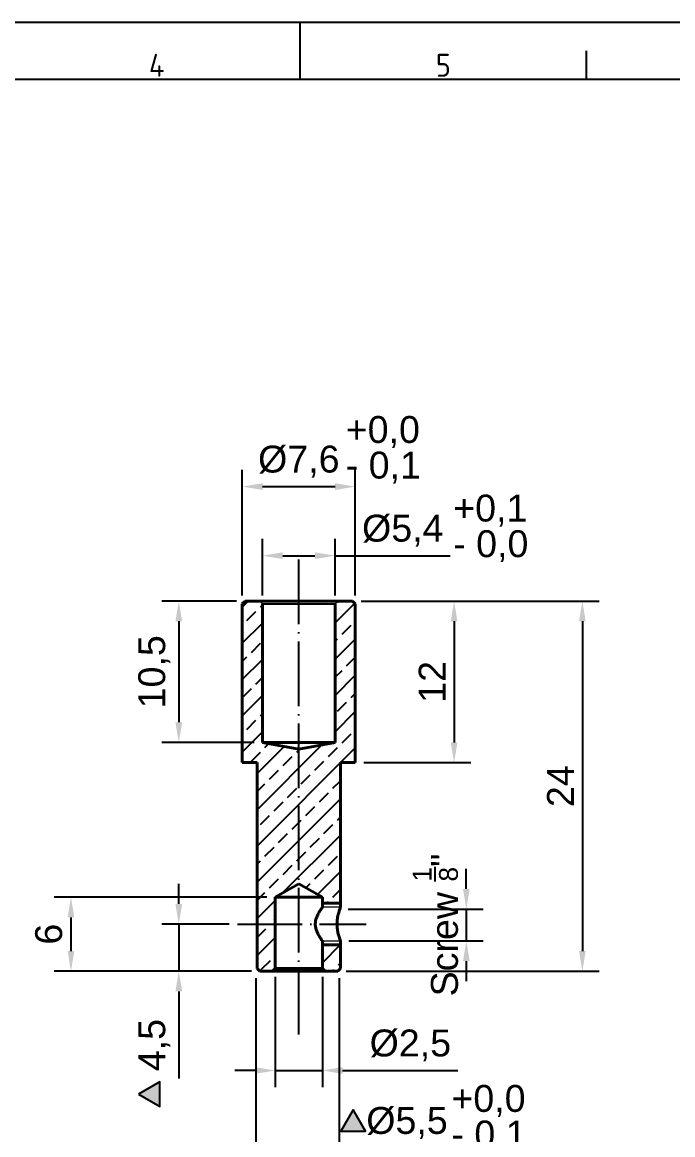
# Model space of a CAD drawing. Header units: millimetres. Extents: x 2566 to 2745, y 1211 to 1338.
# Drawn here: x 2635.2 to 2683.5, y 1255 to 1337.7 of the extents above; entities that cross this region are included whole.
import ezdxf
from ezdxf.enums import TextEntityAlignment as Align

# ---------------------------------------------------------------- set-up
doc = ezdxf.new("R2010")
doc.units = ezdxf.units.MM
for name, pattern in [('ACAD_ISO04W100', [30, 24, -3, 0, -3]), ('ACAD_ISO05W100', [33, 24, -3, 0, -3, 0, -3]), ('HIDDEN', [1.905, 1.27, -0.635])]:
    doc.linetypes.add(name, pattern=pattern)
for name, color, linetype, lineweight in [('AM_0', 7, 'Continuous', 40), ('AM_4', 1, 'ACAD_ISO04W100', 25), ('AM_5', 3, 'Continuous', 25), ('AM_BOR', 2, 'ACAD_ISO05W100', 35)]:
    doc.layers.add(name, color=color, linetype=linetype, lineweight=lineweight)
doc.styles.add('ACISOTS', font='isocp.shx', dxfattribs={"height": 1})
doc.styles.get("Standard").update_dxf_attribs({"font": 'arial.ttf'})
doc.dimstyles.new('ISO-25', dxfattribs={"dimtxt": 2, "dimasz": 1.5, "dimexe": 1.25, "dimexo": 0.625, "dimtad": 1, "dimtxsty": 'Standard', "dimcen": 2.5, "dimadec": 0, "dimazin": 0, "dimtfac": 1, "dimtmove": 0, "dimatfit": 3, "dimfxl": 1, "dimarcsym": 0})

# ---------------------------------------------------------------- blocks, each defined once
blk = doc.blocks.new('A3 ZTL')
blk.add_line((401.17, 280.82), (19.57, 280.82))
at = {"layer": 'AM_BOR', "color": 135, "linetype": 'Continuous', "lineweight": 25}
blk.add_line((0, 290.61), (410.96, 290.61), dxfattribs=at)
at = {"layer": 'AM_BOR', "color": 135, "lineweight": 25}
for p, q in [((205.48, 280.82), (205.48, 290.61)), ((254.4, 280.82), (254.4, 285.71))]:
    blk.add_line(p, q, dxfattribs=at)
at = {"layer": 'AM_BOR', "color": 135, "lineweight": 25, "style": 'ACISOTS'}
for s, p in [('4', (181.02, 283.27)), ('5', (229.94, 283.27))]:
    blk.add_text(s, height=3.91, dxfattribs=at).set_placement(p, align=Align.MIDDLE)
blk = doc.blocks.new('*D11')
at = {"layer": 'AM_5', "color": 0, "lineweight": -2, "transparency": 16777216}
for p, q in [((2651.533, 1295.123), (2651.533, 1304.46)), ((2659.933, 1295.123), (2659.933, 1304.46)), ((2653.033, 1303.21), (2658.433, 1303.21))]:
    blk.add_line(p, q, dxfattribs=at)
at = {"layer": 'AM_5', "color": 0, "transparency": 16777216}
for points in [[(2653.033, 1303.46), (2653.033, 1302.96), (2651.533, 1303.21)], [(2658.433, 1303.46), (2658.433, 1302.96), (2659.933, 1303.21)]]:
    blk.add_solid(points, dxfattribs=at)
at = {"layer": 'Defpoints', "color": 0, "transparency": 16777216}
for p in [(2659.933, 1303.21), (2651.533, 1294.498), (2659.933, 1294.498)]:
    blk.add_point(p, dxfattribs=at)
at = {"layer": 'AM_5', "color": 0, "transparency": 16777216, "insert": (2655.733, 1305.07), "char_height": 2, "attachment_point": 5}
blk.add_mtext('%%C7,6', dxfattribs=at)
blk = doc.blocks.new('*D12')
at = {"layer": 'AM_5', "color": 0, "lineweight": -2, "transparency": 16777216}
for p, q in [((2653.033, 1295.123), (2653.033, 1299.327)), ((2658.433, 1295.123), (2658.433, 1299.327)), ((2654.533, 1298.077), (2656.933, 1298.077)), ((2658.433, 1298.077), (2666.992, 1298.077))]:
    blk.add_line(p, q, dxfattribs=at)
at = {"layer": 'AM_5', "color": 0, "transparency": 16777216}
for points in [[(2654.533, 1298.327), (2654.533, 1297.827), (2653.033, 1298.077)], [(2656.933, 1298.327), (2656.933, 1297.827), (2658.433, 1298.077)]]:
    blk.add_solid(points, dxfattribs=at)
at = {"layer": 'Defpoints', "color": 0, "transparency": 16777216}
for p in [(2658.433, 1298.077), (2653.033, 1294.498), (2658.433, 1294.498)]:
    blk.add_point(p, dxfattribs=at)
at = {"layer": 'AM_5', "color": 0, "transparency": 16777216, "insert": (2663.462, 1299.937), "char_height": 2, "attachment_point": 5}
blk.add_mtext('%%C5,4', dxfattribs=at)
blk = doc.blocks.new('*D13')
at = {"layer": 'AM_5', "color": 0, "lineweight": -2, "transparency": 16777216}
for p, q in [((2660.358, 1294.698), (2668.526, 1294.698)), ((2667.276, 1293.198), (2667.276, 1284.198)), ((2660.558, 1282.698), (2668.526, 1282.698))]:
    blk.add_line(p, q, dxfattribs=at)
at = {"layer": 'AM_5', "color": 0, "transparency": 16777216}
for points in [[(2667.026, 1293.198), (2667.526, 1293.198), (2667.276, 1294.698)], [(2667.026, 1284.198), (2667.526, 1284.198), (2667.276, 1282.698)]]:
    blk.add_solid(points, dxfattribs=at)
at = {"layer": 'Defpoints', "color": 0, "transparency": 16777216}
for p in [(2659.733, 1294.698), (2659.933, 1282.698), (2667.276, 1282.698)]:
    blk.add_point(p, dxfattribs=at)
at = {"layer": 'AM_5', "color": 0, "transparency": 16777216, "insert": (2665.647, 1288.698), "char_height": 2, "attachment_point": 5, "rotation": 90}
blk.add_mtext('12', dxfattribs=at)
blk = doc.blocks.new('*D14')
at = {"layer": 'AM_5', "color": 0, "lineweight": -2, "transparency": 16777216}
for p, q in [((2660.358, 1294.698), (2678.062, 1294.698)), ((2676.812, 1293.198), (2676.812, 1268.698)), ((2659.258, 1267.198), (2678.062, 1267.198))]:
    blk.add_line(p, q, dxfattribs=at)
at = {"layer": 'AM_5', "color": 0, "transparency": 16777216}
for points in [[(2676.562, 1293.198), (2677.062, 1293.198), (2676.812, 1294.698)], [(2676.562, 1268.698), (2677.062, 1268.698), (2676.812, 1267.198)]]:
    blk.add_solid(points, dxfattribs=at)
at = {"layer": 'Defpoints', "color": 0, "transparency": 16777216}
for p in [(2659.733, 1294.698), (2658.633, 1267.198), (2676.812, 1267.198)]:
    blk.add_point(p, dxfattribs=at)
at = {"layer": 'AM_5', "color": 0, "transparency": 16777216, "insert": (2675.183, 1280.948), "char_height": 2, "attachment_point": 5, "rotation": 90}
blk.add_mtext('24', dxfattribs=at)
blk = doc.blocks.new('*D15')
at = {"layer": 'AM_5', "color": 0, "lineweight": -2, "transparency": 16777216}
for p, q in [((2646.81, 1272.197), (2646.81, 1273.697)), ((2650.549, 1270.697), (2645.56, 1270.697)), ((2646.81, 1270.697), (2646.81, 1267.198)), ((2652.208, 1267.198), (2645.56, 1267.198)), ((2646.81, 1265.698), (2646.81, 1259.212))]:
    blk.add_line(p, q, dxfattribs=at)
at = {"layer": 'AM_5', "color": 0, "transparency": 16777216}
for points in [[(2646.56, 1272.197), (2647.06, 1272.197), (2646.81, 1270.697)], [(2646.56, 1265.698), (2647.06, 1265.698), (2646.81, 1267.198)]]:
    blk.add_solid(points, dxfattribs=at)
at = {"layer": 'Defpoints', "color": 0, "transparency": 16777216}
for p in [(2651.174, 1270.697), (2646.81, 1267.198), (2652.833, 1267.198)]:
    blk.add_point(p, dxfattribs=at)
at = {"layer": 'AM_5', "color": 0, "transparency": 16777216, "insert": (2644.987, 1261.705), "char_height": 2, "attachment_point": 5, "rotation": 90}
blk.add_mtext('4,5', dxfattribs=at)
blk = doc.blocks.new('*D16')
at = {"layer": 'AM_5', "color": 0, "lineweight": -2, "transparency": 16777216}
for p, q in [((2653.358, 1272.698), (2637.543, 1272.698)), ((2638.793, 1271.198), (2638.793, 1268.698)), ((2652.208, 1267.198), (2637.543, 1267.198))]:
    blk.add_line(p, q, dxfattribs=at)
at = {"layer": 'AM_5', "color": 0, "transparency": 16777216}
for points in [[(2638.543, 1271.198), (2639.043, 1271.198), (2638.793, 1272.698)], [(2638.543, 1268.698), (2639.043, 1268.698), (2638.793, 1267.198)]]:
    blk.add_solid(points, dxfattribs=at)
at = {"layer": 'Defpoints', "color": 0, "transparency": 16777216}
for p in [(2653.983, 1272.698), (2638.793, 1267.198), (2652.833, 1267.198)]:
    blk.add_point(p, dxfattribs=at)
at = {"layer": 'AM_5', "color": 0, "transparency": 16777216, "insert": (2637.147, 1269.948), "char_height": 2, "attachment_point": 5, "rotation": 90}
blk.add_mtext('6', dxfattribs=at)
blk = doc.blocks.new('*D17')
at = {"layer": 'AM_5', "color": 0, "lineweight": -2, "transparency": 16777216}
for p, q in [((2651.108, 1294.698), (2645.56, 1294.698)), ((2646.81, 1293.198), (2646.81, 1285.698)), ((2652.408, 1284.198), (2645.56, 1284.198))]:
    blk.add_line(p, q, dxfattribs=at)
at = {"layer": 'AM_5', "color": 0, "transparency": 16777216}
for points in [[(2646.56, 1293.198), (2647.06, 1293.198), (2646.81, 1294.698)], [(2646.56, 1285.698), (2647.06, 1285.698), (2646.81, 1284.198)]]:
    blk.add_solid(points, dxfattribs=at)
at = {"layer": 'Defpoints', "color": 0, "transparency": 16777216}
for p in [(2651.733, 1294.698), (2646.81, 1284.198), (2653.033, 1284.198)]:
    blk.add_point(p, dxfattribs=at)
at = {"layer": 'AM_5', "color": 0, "transparency": 16777216, "insert": (2644.983, 1289.448), "char_height": 2, "attachment_point": 5, "rotation": 90}
blk.add_mtext('10,5', dxfattribs=at)
blk = doc.blocks.new('*D18')
at = {"layer": 'AM_5', "color": 0, "lineweight": -2, "transparency": 16777216}
for p, q in [((2653.983, 1266.773), (2653.983, 1258.568)), ((2657.483, 1266.773), (2657.483, 1258.568)), ((2652.483, 1259.818), (2650.983, 1259.818)), ((2653.983, 1259.818), (2657.483, 1259.818)), ((2658.983, 1259.818), (2667.565, 1259.818))]:
    blk.add_line(p, q, dxfattribs=at)
at = {"layer": 'AM_5', "color": 0, "transparency": 16777216}
for points in [[(2652.483, 1260.068), (2652.483, 1259.568), (2653.983, 1259.818)], [(2658.983, 1260.068), (2658.983, 1259.568), (2657.483, 1259.818)]]:
    blk.add_solid(points, dxfattribs=at)
at = {"layer": 'Defpoints', "color": 0, "transparency": 16777216}
for p in [(2653.983, 1267.398), (2657.483, 1267.398), (2657.483, 1259.818)]:
    blk.add_point(p, dxfattribs=at)
at = {"layer": 'AM_5', "color": 0, "transparency": 16777216, "insert": (2664.024, 1261.678), "char_height": 2, "attachment_point": 5}
blk.add_mtext('%%C2,5', dxfattribs=at)
blk = doc.blocks.new('*D19')
at = {"layer": 'AM_5', "color": 0, "lineweight": -2, "transparency": 16777216}
for p, q in [((2668.185, 1273.311), (2668.185, 1274.811)), ((2659.405, 1271.811), (2669.435, 1271.811)), ((2668.185, 1271.811), (2668.185, 1269.45)), ((2659.458, 1269.45), (2669.435, 1269.45)), ((2668.185, 1267.95), (2668.185, 1266.45))]:
    blk.add_line(p, q, dxfattribs=at)
at = {"layer": 'AM_5', "color": 0, "transparency": 16777216}
for points in [[(2667.935, 1273.311), (2668.435, 1273.311), (2668.185, 1271.811)], [(2667.935, 1267.95), (2668.435, 1267.95), (2668.185, 1269.45)]]:
    blk.add_solid(points, dxfattribs=at)
at = {"layer": 'Defpoints', "color": 0, "transparency": 16777216}
for p in [(2658.78, 1271.811), (2658.833, 1269.45), (2668.185, 1269.45)]:
    blk.add_point(p, dxfattribs=at)
at = {"layer": 'AM_5', "color": 0, "transparency": 16777216, "insert": (2665.892, 1270.631), "char_height": 2, "attachment_point": 5, "rotation": 90}
blk.add_mtext('Screw {\\H0.7x;\\S1/8;}"', dxfattribs=at)
blk = doc.blocks.new('*D40')
at = {"layer": 'AM_5', "color": 0, "lineweight": -2, "transparency": 16777216}
for p, q in [((2652.533, 1266.673), (2652.533, 1252.811)), ((2658.733, 1266.673), (2658.733, 1252.811)), ((2654.033, 1254.061), (2657.233, 1254.061)), ((2658.733, 1254.061), (2667.315, 1254.061))]:
    blk.add_line(p, q, dxfattribs=at)
at = {"layer": 'AM_5', "color": 0, "transparency": 16777216}
for points in [[(2654.033, 1254.311), (2654.033, 1253.811), (2652.533, 1254.061)], [(2657.233, 1254.311), (2657.233, 1253.811), (2658.733, 1254.061)]]:
    blk.add_solid(points, dxfattribs=at)
at = {"layer": 'Defpoints', "color": 0, "transparency": 16777216}
for p in [(2652.533, 1267.298), (2658.733, 1267.298), (2658.733, 1254.061)]:
    blk.add_point(p, dxfattribs=at)
at = {"layer": 'AM_5', "color": 0, "transparency": 16777216, "insert": (2663.774, 1255.921), "char_height": 2, "attachment_point": 5}
blk.add_mtext('%%C5,5', dxfattribs=at)

msp = doc.modelspace()

# ---------------------------------------------------------------- hatches: boundary and pattern name
at = {"layer": 'AM_5'}
h = msp.add_hatch(dxfattribs=at)
h.set_pattern_fill('ANSI33', color=1, scale=0.3)
h.set_pattern_definition([(45, (45.6874, -23.8167), (-1.3470384, 1.3470384), []), (45, (47.0344, -23.8167), (-1.3470384, 1.3470384), [0.9525, -0.47625])])
h.paths.add_polyline_path([(2655.733, 1283.698), (2653.033, 1284.198), (2653.033, 1294.498), (2652.833, 1294.698), (2651.733, 1294.698), (2651.533, 1294.498), (2651.533, 1282.698), (2652.633, 1282.698), (2652.633, 1270.697), (2653.983, 1270.697), (2653.983, 1272.698), (2655.733, 1273.698)])
h.paths.add_polyline_path([(2658.833, 1282.698), (2659.933, 1282.698), (2659.933, 1294.498), (2659.733, 1294.698), (2658.633, 1294.698), (2658.433, 1294.498), (2658.433, 1284.198), (2655.733, 1283.698), (2655.733, 1273.698), (2657.483, 1272.698), (2657.483, 1272.248), (2658.833, 1272.248)])
h = msp.add_hatch(dxfattribs=at)
h.set_pattern_fill('ANSI33', color=1, scale=0.3)
h.set_pattern_definition([(45, (0, -9.6398), (-1.3470384, 1.3470384), []), (45, (1.347, -9.6398), (-1.3470384, 1.3470384), [0.9525, -0.47625])])
edge = h.paths.add_edge_path()
edge.add_spline(control_points=[(2605.127, 1287.936), (2605.127, 1288.161), (2605.127, 1288.382), (2605.127, 1288.689), (2605.127, 1288.788), (2605.127, 1288.969), (2605.127, 1289.052), (2605.127, 1289.283), (2605.127, 1289.398), (2605.127, 1289.553), (2605.127, 1289.586), (2605.127, 1289.586)], knot_values=[0, 0, 0, 0, 0.25, 0.25, 0.375, 0.375, 0.5, 0.5, 0.75, 0.75, 1, 1, 1, 1], degree=3, periodic=0)
edge.add_line((2605.127, 1289.586), (2603.002, 1289.586))
edge.add_arc((2607.039, 1287.349), 4.616, 151.02272, 208.97728)
edge.add_line((2603.002, 1285.113), (2603.002, 1278.086))
edge.add_line((2603.002, 1278.086), (2601.302, 1278.086))
edge.add_line((2601.302, 1278.086), (2601.302, 1275.586))
edge.add_line((2601.302, 1275.586), (2602.402, 1275.586))
edge.add_line((2602.402, 1275.586), (2602.402, 1256.989))
edge.add_line((2602.402, 1256.989), (2603.752, 1256.989))
edge.add_line((2603.752, 1256.989), (2603.752, 1259.586))
edge.add_line((2603.752, 1259.586), (2605.507, 1260.589))
edge.add_line((2605.507, 1260.589), (2605.507, 1279.086))
edge.add_line((2605.507, 1279.086), (2605.127, 1279.086))
edge.add_line((2605.127, 1279.086), (2605.127, 1287.936))
edge = h.paths.add_edge_path()
edge.add_line((2608.002, 1289.586), (2605.877, 1289.586))
edge.add_spline(control_points=[(2605.877, 1289.586), (2605.877, 1289.586), (2605.877, 1289.578), (2605.877, 1289.541), (2605.877, 1289.513), (2605.877, 1289.398), (2605.877, 1289.278), (2605.877, 1289.051), (2605.877, 1288.966), (2605.877, 1288.784), (2605.877, 1288.687), (2605.877, 1288.483), (2605.877, 1288.375), (2605.877, 1288.158), (2605.877, 1288.048), (2605.877, 1287.936)], knot_values=[0, 0, 0, 0, 0.125, 0.125, 0.25, 0.25, 0.5, 0.5, 0.625, 0.625, 0.75, 0.75, 0.875, 0.875, 1, 1, 1, 1], degree=3, periodic=0)
edge.add_line((2605.877, 1287.936), (2605.877, 1279.086))
edge.add_line((2605.877, 1279.086), (2605.507, 1279.086))
edge.add_line((2605.507, 1279.086), (2605.507, 1260.582))
edge.add_line((2605.507, 1260.582), (2607.252, 1259.586))
edge.add_line((2607.252, 1259.586), (2607.252, 1258.586))
edge.add_line((2607.252, 1258.586), (2608.602, 1258.586))
edge.add_line((2608.602, 1258.586), (2608.602, 1275.586))
edge.add_line((2608.602, 1275.586), (2609.702, 1275.586))
edge.add_line((2609.702, 1275.586), (2609.702, 1278.086))
edge.add_line((2609.702, 1278.086), (2608.002, 1278.086))
edge.add_line((2608.002, 1278.086), (2608.002, 1285.113))
edge.add_arc((2603.964, 1287.349), 4.616, 331.02272, 388.97728)
edge = h.paths.add_edge_path()
edge.add_spline(control_points=[(2704.156, 1290.814), (2704.156, 1291.039), (2704.156, 1291.261), (2704.156, 1291.568), (2704.156, 1291.666), (2704.156, 1291.847), (2704.156, 1291.931), (2704.156, 1292.161), (2704.156, 1292.276), (2704.156, 1292.431), (2704.156, 1292.464), (2704.156, 1292.464)], knot_values=[0, 0, 0, 0, 0.25, 0.25, 0.375, 0.375, 0.5, 0.5, 0.75, 0.75, 1, 1, 1, 1], degree=3, periodic=0)
edge.add_line((2704.156, 1292.464), (2702.031, 1292.464))
edge.add_arc((2706.068, 1290.228), 4.616, 151.02272, 208.97728)
edge.add_line((2702.031, 1287.992), (2702.031, 1280.964))
edge.add_line((2702.031, 1280.964), (2700.331, 1280.964))
edge.add_line((2700.331, 1280.964), (2700.331, 1278.464))
edge.add_line((2700.331, 1278.464), (2701.431, 1278.464))
edge.add_line((2701.431, 1278.464), (2701.431, 1268.368))
edge.add_line((2701.431, 1268.368), (2702.781, 1268.368))
edge.add_line((2702.781, 1268.368), (2702.781, 1270.964))
edge.add_line((2702.781, 1270.964), (2704.536, 1271.967))
edge.add_line((2704.536, 1271.967), (2704.536, 1281.964))
edge.add_line((2704.536, 1281.964), (2704.156, 1281.964))
edge.add_line((2704.156, 1281.964), (2704.156, 1290.814))
edge = h.paths.add_edge_path()
edge.add_line((2707.031, 1292.464), (2704.906, 1292.464))
edge.add_spline(control_points=[(2704.906, 1292.464), (2704.906, 1292.464), (2704.906, 1292.456), (2704.906, 1292.42), (2704.906, 1292.391), (2704.906, 1292.276), (2704.906, 1292.157), (2704.906, 1291.929), (2704.906, 1291.844), (2704.906, 1291.662), (2704.906, 1291.566), (2704.906, 1291.362), (2704.906, 1291.254), (2704.906, 1291.037), (2704.906, 1290.926), (2704.906, 1290.814)], knot_values=[0, 0, 0, 0, 0.125, 0.125, 0.25, 0.25, 0.5, 0.5, 0.625, 0.625, 0.75, 0.75, 0.875, 0.875, 1, 1, 1, 1], degree=3, periodic=0)
edge.add_line((2704.906, 1290.814), (2704.906, 1281.964))
edge.add_line((2704.906, 1281.964), (2704.536, 1281.964))
edge.add_line((2704.536, 1281.964), (2704.536, 1271.961))
edge.add_line((2704.536, 1271.961), (2706.281, 1270.964))
edge.add_line((2706.281, 1270.964), (2706.281, 1269.964))
edge.add_line((2706.281, 1269.964), (2707.631, 1269.964))
edge.add_line((2707.631, 1269.964), (2707.631, 1278.464))
edge.add_line((2707.631, 1278.464), (2708.731, 1278.464))
edge.add_line((2708.731, 1278.464), (2708.731, 1280.964))
edge.add_line((2708.731, 1280.964), (2707.031, 1280.964))
edge.add_line((2707.031, 1280.964), (2707.031, 1287.992))
edge.add_arc((2702.993, 1290.228), 4.616, 331.02272, 388.97728)
h.paths.add_polyline_path([(2707.631, 1266.964), (2706.281, 1266.964), (2706.281, 1265.164), (2706.481, 1264.964), (2707.431, 1264.964), (2707.631, 1265.164)])
h.paths.add_polyline_path([(2702.781, 1268.368), (2701.431, 1268.368), (2701.431, 1265.164), (2701.631, 1264.964), (2702.581, 1264.964), (2702.781, 1265.164)])
h.paths.add_polyline_path([(2608.602, 1255.586), (2607.252, 1255.586), (2607.252, 1253.786), (2607.452, 1253.586), (2608.402, 1253.586), (2608.602, 1253.786)])
h.paths.add_polyline_path([(2603.752, 1256.989), (2602.402, 1256.989), (2602.402, 1253.786), (2602.602, 1253.586), (2603.552, 1253.586), (2603.752, 1253.786)])
h = msp.add_hatch(dxfattribs=at)
h.set_pattern_fill('ANSI33', color=1, scale=0.3)
h.set_pattern_definition([(45, (156.2089, -23.8167), (-1.3470384, 1.3470384), []), (45, (157.5559, -23.8167), (-1.3470384, 1.3470384), [0.9525, -0.47625])])
h.paths.add_polyline_path([(2653.983, 1270.697), (2652.633, 1270.697), (2652.633, 1267.398), (2652.833, 1267.198), (2653.783, 1267.198), (2653.983, 1267.398)])
h.paths.add_polyline_path([(2657.483, 1267.398), (2657.683, 1267.198), (2658.633, 1267.198), (2658.833, 1267.398), (2658.833, 1269.146), (2657.483, 1269.146)])
h = msp.add_hatch(color=256, dxfattribs=at)
h.dxf.hatch_style = 1
h.paths.add_polyline_path([(2643.805, 1258.051), (2645.389, 1257.136), (2645.389, 1258.965)])
h = msp.add_hatch(color=256, dxfattribs=at)
h.dxf.hatch_style = 1
h.paths.add_polyline_path([(2659.766, 1256.888), (2658.852, 1255.304), (2660.68, 1255.304)])

# ---------------------------------------------------------------- linework, layer by layer
at = {"color": 7, "linetype": 'HIDDEN', "lineweight": 0}
for p, q in [((2652.833, 1294.698), (2653.033, 1294.498)), ((2658.433, 1294.498), (2658.633, 1294.698)), ((2658.833, 1271.948), (2657.483, 1271.948)), ((2657.481, 1269.448), (2658.833, 1269.448))]:
    msp.add_line(p, q, dxfattribs=at)
at = {"layer": 'AM_0', "linetype": 'ByBlock'}
for p, q in [((2651.733, 1294.698), (2651.533, 1294.498)), ((2651.733, 1294.698), (2659.733, 1294.698)), ((2659.933, 1294.498), (2659.733, 1294.698)), ((2651.533, 1294.498), (2651.533, 1282.698)), ((2653.033, 1294.498), (2653.033, 1284.198)), ((2658.433, 1284.198), (2658.433, 1294.498)), ((2659.933, 1282.698), (2659.933, 1294.498)), ((2658.433, 1284.198), (2653.033, 1284.198)), ((2653.033, 1284.198), (2655.733, 1283.698)), ((2655.733, 1283.698), (2658.433, 1284.198)), ((2652.633, 1282.698), (2651.533, 1282.698)), ((2652.633, 1282.698), (2652.633, 1267.398)), ((2658.833, 1271.948), (2658.833, 1282.698)), ((2659.933, 1282.698), (2658.833, 1282.698)), ((2655.733, 1273.698), (2653.983, 1272.698)), ((2657.483, 1272.698), (2655.733, 1273.698)), ((2657.483, 1272.698), (2653.983, 1272.698)), ((2653.983, 1272.698), (2653.983, 1267.398)), ((2657.483, 1271.948), (2657.483, 1272.698)), ((2657.483, 1267.398), (2657.483, 1269.451)), ((2658.833, 1267.398), (2658.833, 1269.45)), ((2652.633, 1267.398), (2652.833, 1267.198)), ((2658.633, 1267.198), (2652.833, 1267.198)), ((2653.983, 1267.398), (2653.783, 1267.198)), ((2653.983, 1267.398), (2657.483, 1267.398)), ((2657.683, 1267.198), (2657.483, 1267.398)), ((2658.633, 1267.198), (2658.833, 1267.398))]:
    msp.add_line(p, q, dxfattribs=at)
at = {"layer": 'AM_0'}
for p, q in [((2658.833, 1272.248), (2657.483, 1272.248)), ((2658.833, 1269.146), (2657.483, 1269.146))]:
    msp.add_line(p, q, dxfattribs=at)
at = {"layer": 'AM_0', "linetype": 'ByBlock'}
for points, knots in [([(2657.481, 1269.451), (2657.482, 1269.45), (2657.484, 1269.446), (2657.47, 1269.466), (2657.44, 1269.508), (2657.395, 1269.574), (2657.337, 1269.662), (2657.264, 1269.777), (2657.182, 1269.92), (2657.101, 1270.083), (2657.033, 1270.254), (2656.986, 1270.417), (2656.96, 1270.578), (2656.955, 1270.731), (2656.969, 1270.884), (2657.003, 1271.046), (2657.059, 1271.216), (2657.134, 1271.384), (2657.216, 1271.538), (2657.301, 1271.679), (2657.382, 1271.803), (2657.441, 1271.889), (2657.477, 1271.939), (2657.481, 1271.945), (2657.483, 1271.948)], [0, 0, 0, 0, 0.011984, 0.056936, 0.098576, 0.141241, 0.186766, 0.233248, 0.286981, 0.34198, 0.38732, 0.433769, 0.470536, 0.50834, 0.545126, 0.582933, 0.632248, 0.68296, 0.733836, 0.785781, 0.844812, 0.906124, 0.952277, 1, 1, 1, 1]), ([(2658.833, 1271.948), (2658.832, 1271.945), (2658.829, 1271.939), (2658.809, 1271.889), (2658.78, 1271.811), (2658.742, 1271.704), (2658.699, 1271.569), (2658.656, 1271.408), (2658.615, 1271.221), (2658.585, 1271.02), (2658.569, 1270.809), (2658.569, 1270.604), (2658.583, 1270.405), (2658.608, 1270.221), (2658.642, 1270.046), (2658.683, 1269.884), (2658.727, 1269.738), (2658.769, 1269.616), (2658.804, 1269.522), (2658.825, 1269.467), (2658.835, 1269.444), (2658.832, 1269.45), (2658.832, 1269.45)], [0, 0, 0, 0, 0.050089, 0.101699, 0.15177, 0.203183, 0.255445, 0.309091, 0.363587, 0.419806, 0.471725, 0.525387, 0.573748, 0.623464, 0.672908, 0.723588, 0.776865, 0.831619, 0.885841, 0.941834, 0.992803, 1, 1, 1, 1])]:
    msp.add_open_spline(points, degree=3, knots=knots, dxfattribs=at)
at = {"layer": 'AM_4', "ltscale": 0.2}
for p, q in [((2655.733, 1262.498), (2655.733, 1298.286)), ((2651.174, 1270.697), (2660.739, 1270.697))]:
    msp.add_line(p, q, dxfattribs=at)
at = {"layer": 'AM_5'}
msp.add_line((2653.033, 1294.498), (2658.433, 1294.498), dxfattribs=at)
for points in [[(2643.805, 1258.051), (2645.389, 1257.136), (2645.389, 1258.965)], [(2659.766, 1256.888), (2658.852, 1255.304), (2660.68, 1255.304)]]:
    msp.add_lwpolyline(points, close=True, dxfattribs=at)

# ---------------------------------------------------------------- block references
at = {"linetype": 'ByBlock', "lineweight": 0, "xscale": 0.4356000000000001, "yscale": 0.4356000000000001, "zscale": 0.4356000000000001}
msp.add_blockref('A3 ZTL', (2566.314, 1211.13), dxfattribs=at)

# ---------------------------------------------------------------- texts
at = {"layer": 'AM_5', "char_height": 2, "attachment_point": 1}
for s, insert in [('+0,0', (2659.22, 1308.454)), ('- 0,1', (2659.22, 1305.807)), ('+0,1', (2667.21, 1302.615)), ('- 0,0', (2667.21, 1299.968)), ('+0,0', (2667.074, 1258.742)), ('- 0,1', (2667.074, 1256.095))]:
    msp.add_mtext_dynamic_manual_height_columns(s, width=7.00222, gutter_width=12.5, heights=[0], dxfattribs=dict(at, insert=insert))

# ---------------------------------------------------------------- dimensions: what is measured, and where the dimension line sits
at = {"layer": 'AM_5'}
for base, p1, p2, text, picture, middle in [((2659.933, 1303.21), (2651.533, 1294.498), (2659.933, 1294.498), '%%C7,6', '*D11', (2655.733, 1303.21)), ((2657.483, 1259.818), (2653.983, 1267.398), (2657.483, 1267.398), '%%C2,5', '*D18', (2664.024, 1259.818))]:
    dim = msp.add_linear_dim(base=base, p1=p1, p2=p2, text=text, dimstyle='ISO-25', dxfattribs=at)
    dim.commit()
    dim.dimension.update_dxf_attribs({"geometry": picture, "text_midpoint": middle, "dimtype": 160})
for base, p1, p2, text, picture, middle in [((2658.433, 1298.077), (2653.033, 1294.498), (2658.433, 1294.498), '%%C5,4', '*D12', (2663.462, 1299.937)), ((2658.733, 1254.061), (2652.533, 1267.298), (2658.733, 1267.298), '%%C5,5', '*D40', (2663.774, 1255.921))]:
    dim = msp.add_linear_dim(base=base, p1=p1, p2=p2, text=text, dimstyle='ISO-25', dxfattribs=at)
    dim.commit()
    dim.dimension.update_dxf_attribs({"geometry": picture, "text_midpoint": middle})
dim = msp.add_linear_dim(base=(2646.81, 1284.198), p1=(2651.733, 1294.698), p2=(2653.033, 1284.198), angle=90, dimstyle='ISO-25', dxfattribs=at)
dim.commit()
dim.dimension.update_dxf_attribs({"geometry": '*D17', "text_midpoint": (2644.983, 1289.448)})
for base, p1, p2, text, picture, middle in [((2676.812, 1267.198), (2659.733, 1294.698), (2658.633, 1267.198), '24', '*D14', (2675.183, 1280.948)), ((2646.81, 1267.198), (2651.174, 1270.697), (2652.833, 1267.198), '4,5', '*D15', (2644.987, 1261.705)), ((2638.793, 1267.198), (2653.983, 1272.698), (2652.833, 1267.198), '6', '*D16', (2637.147, 1269.948))]:
    dim = msp.add_linear_dim(base=base, p1=p1, p2=p2, angle=90, text=text, dimstyle='ISO-25', dxfattribs=at)
    dim.commit()
    dim.dimension.update_dxf_attribs({"geometry": picture, "text_midpoint": middle})
for base, p1, p2, text, picture, middle in [((2667.276, 1282.698), (2659.733, 1294.698), (2659.933, 1282.698), '12', '*D13', (2667.276, 1288.698)), ((2668.185, 1269.45), (2658.78, 1271.811), (2658.833, 1269.45), 'Screw {\\H0.7x;\\S1/8;}"', '*D19', (2668.185, 1270.631))]:
    dim = msp.add_linear_dim(base=base, p1=p1, p2=p2, angle=90, text=text, dimstyle='ISO-25', dxfattribs=at)
    dim.commit()
    dim.dimension.update_dxf_attribs({"geometry": picture, "text_midpoint": middle, "dimtype": 160})

doc.saveas('drawing.dxf')
